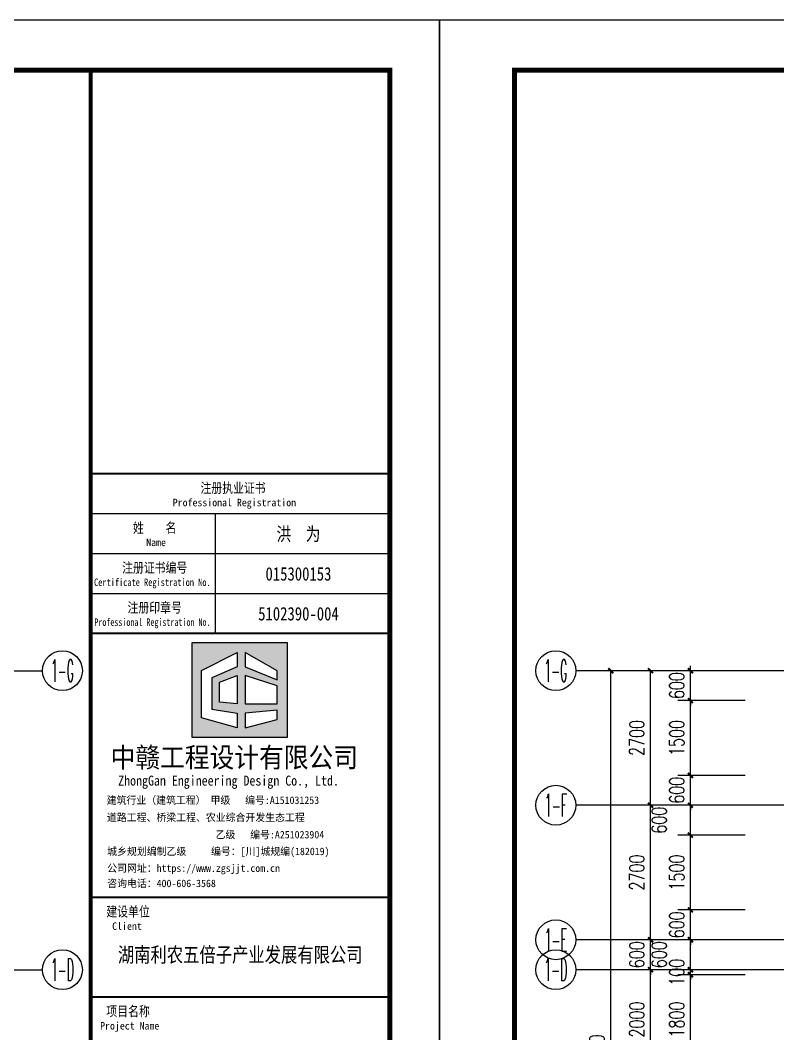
# Model space of a CAD drawing. Extents: x -6243262 to 3079315, y -2914302 to 172723.
# Drawn here: x -2385797 to -2370598, y -711687 to -691350 of the extents above; entities that cross this region are included whole.
import ezdxf
from ezdxf.enums import TextEntityAlignment as Align

# ---------------------------------------------------------------- set-up
doc = ezdxf.new("R2010")
doc.units = 0
doc.header["$LTSCALE"] = 1000
for name, color, linetype in [('AXIS', 3, 'Continuous'), ('AXIS_TEXT', 7, 'Continuous'), ('DOTE', 24, 'Continuous'), ('P-图框', 7, 'Continuous'), ('PUB_DIM', 3, 'Continuous'), ('PUB_TITLE', 4, 'Continuous'), ('中赣LOGO', 7, 'Continuous')]:
    doc.layers.add(name, color=color, linetype=linetype)
doc.styles.add('_TCH_AXIS', font='COMPLEX', dxfattribs={"bigfont": 'GBCBIG'})
doc.styles.add('_TCH_DIM_T3', font='SIMPLEX', dxfattribs={"width": 0.705882, "bigfont": 'GBCBIG'})
doc.styles.add('COMPLEX', font='COMPLEX')
doc.styles.add('STYLE-ARIAL', font='')
doc.styles.add('图签', font='', dxfattribs={"width": 0.66})
doc.styles.add('黑体', font='simhei.ttf')
doc.styles.get('STYLE-ARIAL').set_extended_font_data('NSimSun')
doc.styles.get('图签').set_extended_font_data('SimSun')
doc.dimstyles.new('_TCH_ARCH&&100', dxfattribs={"dimtxt": 297.5, "dimasz": 100, "dimexe": 250, "dimexo": 300, "dimgap": 126.25, "dimtad": 1, "dimdec": 0, "dimzin": 0, "dimdsep": 46, "dimtxsty": '_TCH_DIM_T3', "dimblk": 'ARCHTICK', "dimcen": 0.09, "dimclrt": 7, "dimazin": 2, "dimtfac": 1, "dimtdec": 0, "dimtix": 1, "dimtmove": 2, "dimatfit": 3, "dimfxl": 0, "dimtolj": 1, "dimtzin": 0, "dimarcsym": 0})

# ---------------------------------------------------------------- blocks, each defined once
blk = doc.blocks.new('中赣设计')
at = {"layer": '中赣LOGO'}
h = blk.add_hatch(color=256, dxfattribs=at)
h.dxf.hatch_style = 1
h.paths.add_polyline_path([(355563.01, 340.95), (355563.01, 319.81), (355584.16, 319.81), (355584.16, 340.95)])
h.paths.add_polyline_path([(355581.97, 334.69), (355581.97, 332.68), (355574.81, 335.58), (355574.81, 338.73)], flags=16)
h.paths.add_polyline_path([(355581.97, 331.28), (355581.97, 327.26), (355574.81, 327.26), (355574.81, 333.64)], flags=16)
h.paths.add_polyline_path([(355573.04, 335.58), (355567.39, 333.12), (355567.39, 326.13), (355573.08, 325.21), (355573.08, 321.94), (355565.12, 324.21), (355565.12, 334.7), (355573.04, 338.73)], flags=16)
h.paths.add_polyline_path([(355573.08, 333.64), (355573.08, 327.26), (355569.1, 327.7), (355569.1, 332.14)], flags=16)
h.paths.add_polyline_path([(355581.97, 325.85), (355581.97, 323.77), (355574.81, 321.94), (355574.81, 325.21)], flags=16)
blk.add_lwpolyline([(355563.01, 340.95), (355584.16, 340.95), (355584.16, 319.81), (355563.01, 319.81)], close=True, dxfattribs=at)
for points in [[(355573.04, 338.73), (355573.04, 335.58), (355567.39, 333.12), (355567.39, 326.13), (355573.08, 325.21), (355573.08, 321.94), (355565.12, 324.21), (355565.12, 334.7), (355573.04, 338.73)], [(355574.81, 338.73), (355574.81, 335.58), (355581.97, 332.68), (355581.97, 334.69), (355574.81, 338.73)], [(355573.08, 333.64), (355573.08, 327.26), (355569.1, 327.7), (355569.1, 332.14), (355573.08, 333.64)], [(355574.81, 333.64), (355574.81, 327.26), (355581.97, 327.26), (355581.97, 331.28), (355574.81, 333.64)], [(355574.81, 325.21), (355574.81, 321.94), (355581.97, 323.77), (355581.97, 325.85), (355574.81, 325.21)]]:
    blk.add_lwpolyline(points, dxfattribs=at)
blk = doc.blocks.new('TQ-A2')
at = {"layer": 'P-图框'}
for p, q in [((-6000, 31100), (0, 31100)), ((-3500, 28700), (-3500, 31100)), ((-6000, 30300), (0, 30300)), ((-6000, 29500), (0, 29500))]:
    blk.add_line(p, q, dxfattribs=at)
for points, const_width in [([(-6000, 40000), (-6000, 0)], 80), ([(-6000, 31900), (0, 31900)], 40)]:
    blk.add_lwpolyline(points, dxfattribs=dict(at, const_width=const_width))
blk.add_lwpolyline([(-6000, 31900), (-6000, 0), (0, 0), (0, 31900)], close=True, dxfattribs=at)
at = {"layer": 'P-图框', "linetype": 'Continuous', "const_width": 40}
for points in [[(-6000, 28700), (0, 28700)], [(-6000, 23400), (0, 23400)], [(-6000, 21400), (0, 21400)]]:
    blk.add_lwpolyline(points, dxfattribs=at)
at = {"layer": '中赣LOGO', "xscale": 90, "yscale": 90, "zscale": 90}
blk.add_blockref('中赣设计', (-32004636, -2173), dxfattribs=at)
at = {"layer": 'P-图框'}
for s, height, style, width, p in [('注册执业证书', 200, '图签', 0.8, (-3145, 31616)), ('Professional Registration', 150, 'STYLE-ARIAL', 0.97, (-3117, 31323)), ('姓    名', 200, '图签', 0.8, (-4717, 30816)), ('Name', 150, 'STYLE-ARIAL', 0.97, (-4689, 30523)), ('注册证书编号', 200, '图签', 0.8, (-4717, 30016)), ('Certificate Registration No. ', 150, 'STYLE-ARIAL', 0.78, (-4722, 29723)), ('注册印章号', 200, '图签', 0.8, (-4717, 29216)), ('Professional Registration No.', 150, 'STYLE-ARIAL', 0.75, (-4763, 28923)), ('建设单位', 200, '图签', 0.8, (-5251, 23116)), ('Client', 150, 'STYLE-ARIAL', 0.97, (-5273, 22823)), ('项目名称', 200, '图签', 0.8, (-5251, 21116)), ('Project Name', 150, 'STYLE-ARIAL', 0.97, (-5218, 20823))]:
    blk.add_text(s, height=height, dxfattribs=dict(at, style=style, width=width)).set_placement(p, align=Align.MIDDLE_CENTER)
at = {"layer": 'P-图框', "color": 6, "style": '图签', "width": 0.8}
for s, height, p in [('洪  为', 270, (-1832, 30692)), ('015300153', 270, (-1832, 29892)), ('5102390-004', 270, (-1832, 29092)), ('湖南利农五倍子产业发展有限公司', 300, (-3001, 22249))]:
    blk.add_text(s, height=height, dxfattribs=at).set_placement(p, align=Align.MIDDLE_CENTER)
at = {"layer": 'P-图框'}
for s, height, style, width, p in [('中赣工程设计有限公司', 400, '黑体', 0.91, (-5602, 26009)), ('ZhongGan Engineering Design Co., Ltd.', 200, 'STYLE-ARIAL', 0.88, (-5450, 25643)), ('建筑行业（建筑工程） 甲级   编号:A151031253', 150, 'STYLE-ARIAL', 0.97, (-5680, 25275)), ('道路工程、桥梁工程、农业综合开发生态工程', 150, 'STYLE-ARIAL', 0.97, (-5675, 24929)), ('乙级   编号:A251023904', 150, 'STYLE-ARIAL', 0.97, (-3495, 24583)), ('城乡规划编制乙级     编号：[川]城规编(182019)', 150, 'STYLE-ARIAL', 0.97, (-5670, 24248)), ('公司网址：https://www.zgsjjt.com.cn', 150, 'STYLE-ARIAL', 0.97, (-5670, 23911)), ('咨询电话：400-606-3568', 150, 'STYLE-ARIAL', 0.97, (-5670, 23606))]:
    blk.add_text(s, height=height, dxfattribs=dict(at, style=style, width=width)).set_placement(p)
blk = doc.blocks.new('_ArchTick')
at = {"color": 0, "linetype": 'ByBlock', "const_width": 0.4}
blk.add_lwpolyline([(-0.5, -0.5), (0.5, 0.5)], dxfattribs=at)
blk = doc.blocks.new('*D957')
at = {"layer": 'Defpoints', "color": 0, "transparency": 16777216}
for p in [(-2372350, -704402), (-2370950, -704402), (-2370950, -705002)]:
    blk.add_point(p, dxfattribs=at)
at = {"layer": 'PUB_DIM', "color": 0, "lineweight": -2, "transparency": 16777216}
for p, q in [((-2371250, -704402), (-2372600, -704402)), ((-2372350, -704402), (-2372350, -704302)), ((-2372350, -705002), (-2372350, -704402)), ((-2371250, -705002), (-2372600, -705002)), ((-2372350, -705002), (-2372350, -705102))]:
    blk.add_line(p, q, dxfattribs=at)
at = {"layer": 'PUB_DIM', "color": 0, "lineweight": -2, "transparency": 16777216, "xscale": 100, "yscale": 100, "zscale": 100}
for p, rotation in [((-2372350, -704402), 270), ((-2372350, -705002), 90)]:
    blk.add_blockref('_ArchTick', p, dxfattribs=dict(at, rotation=rotation))
at = {"layer": 'PUB_DIM', "color": 7, "transparency": 16777216, "insert": (-2372625, -704702), "char_height": 297.5, "attachment_point": 5, "rotation": 90, "style": '_TCH_DIM_T3'}
blk.add_mtext('\\A1;600', dxfattribs=at)
blk = doc.blocks.new('*D958')
at = {"layer": 'Defpoints', "color": 0, "transparency": 16777216}
for p in [(-2372350, -705002), (-2370950, -705002), (-2370950, -706502)]:
    blk.add_point(p, dxfattribs=at)
at = {"layer": 'PUB_DIM', "color": 0, "lineweight": -2, "transparency": 16777216}
for p, q in [((-2371250, -705002), (-2372600, -705002)), ((-2372350, -706502), (-2372350, -705002)), ((-2371250, -706502), (-2372600, -706502))]:
    blk.add_line(p, q, dxfattribs=at)
at = {"layer": 'PUB_DIM', "color": 0, "lineweight": -2, "transparency": 16777216, "xscale": 100, "yscale": 100, "zscale": 100}
for p, rotation in [((-2372350, -705002), 90), ((-2372350, -706502), 270)]:
    blk.add_blockref('_ArchTick', p, dxfattribs=dict(at, rotation=rotation))
at = {"layer": 'PUB_DIM', "color": 7, "transparency": 16777216, "insert": (-2372625, -705752), "char_height": 297.5, "attachment_point": 5, "rotation": 90, "style": '_TCH_DIM_T3'}
blk.add_mtext('\\A1;1500', dxfattribs=at)
blk = doc.blocks.new('*D959')
at = {"layer": 'Defpoints', "color": 0, "transparency": 16777216}
for p in [(-2372350, -706502), (-2370950, -706502), (-2370950, -707102)]:
    blk.add_point(p, dxfattribs=at)
at = {"layer": 'PUB_DIM', "color": 0, "lineweight": -2, "transparency": 16777216}
for p, q in [((-2372350, -706502), (-2372350, -706402)), ((-2371250, -706502), (-2372600, -706502)), ((-2372350, -707102), (-2372350, -706502)), ((-2371250, -707102), (-2372600, -707102)), ((-2372350, -707102), (-2372350, -707202))]:
    blk.add_line(p, q, dxfattribs=at)
at = {"layer": 'PUB_DIM', "color": 0, "lineweight": -2, "transparency": 16777216, "xscale": 100, "yscale": 100, "zscale": 100}
for p, rotation in [((-2372350, -706502), 270), ((-2372350, -707102), 90)]:
    blk.add_blockref('_ArchTick', p, dxfattribs=dict(at, rotation=rotation))
at = {"layer": 'PUB_DIM', "color": 7, "transparency": 16777216, "insert": (-2372625, -706802), "char_height": 297.5, "attachment_point": 5, "rotation": 90, "style": '_TCH_DIM_T3'}
blk.add_mtext('\\A1;600', dxfattribs=at)
blk = doc.blocks.new('*D960')
at = {"layer": 'Defpoints', "color": 0, "transparency": 16777216}
for p in [(-2372350, -707102), (-2370950, -707102), (-2370950, -707702)]:
    blk.add_point(p, dxfattribs=at)
at = {"layer": 'PUB_DIM', "color": 0, "lineweight": -2, "transparency": 16777216}
for p, q in [((-2371250, -707102), (-2372600, -707102)), ((-2372350, -707702), (-2372350, -707102)), ((-2371250, -707702), (-2372600, -707702))]:
    blk.add_line(p, q, dxfattribs=at)
at = {"layer": 'PUB_DIM', "color": 0, "lineweight": -2, "transparency": 16777216, "xscale": 100, "yscale": 100, "zscale": 100}
for p, rotation in [((-2372350, -707102), 90), ((-2372350, -707702), 270)]:
    blk.add_blockref('_ArchTick', p, dxfattribs=dict(at, rotation=rotation))
at = {"layer": 'PUB_DIM', "color": 7, "transparency": 16777216, "insert": (-2372975, -707402), "char_height": 297.5, "attachment_point": 5, "rotation": 90, "style": '_TCH_DIM_T3'}
blk.add_mtext('\\A1;600', dxfattribs=at)
blk = doc.blocks.new('*D961')
at = {"layer": 'Defpoints', "color": 0, "transparency": 16777216}
for p in [(-2372350, -707702), (-2370950, -707702), (-2370950, -709202)]:
    blk.add_point(p, dxfattribs=at)
at = {"layer": 'PUB_DIM', "color": 0, "lineweight": -2, "transparency": 16777216}
for p, q in [((-2371250, -707702), (-2372600, -707702)), ((-2372350, -709202), (-2372350, -707702)), ((-2371250, -709202), (-2372600, -709202))]:
    blk.add_line(p, q, dxfattribs=at)
at = {"layer": 'PUB_DIM', "color": 0, "lineweight": -2, "transparency": 16777216, "xscale": 100, "yscale": 100, "zscale": 100}
for p, rotation in [((-2372350, -707702), 90), ((-2372350, -709202), 270)]:
    blk.add_blockref('_ArchTick', p, dxfattribs=dict(at, rotation=rotation))
at = {"layer": 'PUB_DIM', "color": 7, "transparency": 16777216, "insert": (-2372625, -708452), "char_height": 297.5, "attachment_point": 5, "rotation": 90, "style": '_TCH_DIM_T3'}
blk.add_mtext('\\A1;1500', dxfattribs=at)
blk = doc.blocks.new('*D962')
at = {"layer": 'Defpoints', "color": 0, "transparency": 16777216}
for p in [(-2372350, -709202), (-2370950, -709202), (-2370950, -709802)]:
    blk.add_point(p, dxfattribs=at)
at = {"layer": 'PUB_DIM', "color": 0, "lineweight": -2, "transparency": 16777216}
for p, q in [((-2372350, -709202), (-2372350, -709102)), ((-2371250, -709202), (-2372600, -709202)), ((-2372350, -709802), (-2372350, -709202)), ((-2371250, -709802), (-2372600, -709802)), ((-2372350, -709802), (-2372350, -709902))]:
    blk.add_line(p, q, dxfattribs=at)
at = {"layer": 'PUB_DIM', "color": 0, "lineweight": -2, "transparency": 16777216, "xscale": 100, "yscale": 100, "zscale": 100}
for p, rotation in [((-2372350, -709202), 270), ((-2372350, -709802), 90)]:
    blk.add_blockref('_ArchTick', p, dxfattribs=dict(at, rotation=rotation))
at = {"layer": 'PUB_DIM', "color": 7, "transparency": 16777216, "insert": (-2372625, -709502), "char_height": 297.5, "attachment_point": 5, "rotation": 90, "style": '_TCH_DIM_T3'}
blk.add_mtext('\\A1;600', dxfattribs=at)
blk = doc.blocks.new('*D963')
at = {"layer": 'Defpoints', "color": 0, "transparency": 16777216}
for p in [(-2372350, -709802), (-2370950, -709802), (-2370950, -710402)]:
    blk.add_point(p, dxfattribs=at)
at = {"layer": 'PUB_DIM', "color": 0, "lineweight": -2, "transparency": 16777216}
for p, q in [((-2371250, -709802), (-2372600, -709802)), ((-2372350, -710402), (-2372350, -709802)), ((-2371250, -710402), (-2372600, -710402))]:
    blk.add_line(p, q, dxfattribs=at)
at = {"layer": 'PUB_DIM', "color": 0, "lineweight": -2, "transparency": 16777216, "xscale": 100, "yscale": 100, "zscale": 100}
for p, rotation in [((-2372350, -709802), 90), ((-2372350, -710402), 270)]:
    blk.add_blockref('_ArchTick', p, dxfattribs=dict(at, rotation=rotation))
at = {"layer": 'PUB_DIM', "color": 7, "transparency": 16777216, "insert": (-2372975, -710102), "char_height": 297.5, "attachment_point": 5, "rotation": 90, "style": '_TCH_DIM_T3'}
blk.add_mtext('\\A1;600', dxfattribs=at)
blk = doc.blocks.new('*D964')
at = {"layer": 'Defpoints', "color": 0, "transparency": 16777216}
for p in [(-2372350, -710402), (-2370950, -710402), (-2370950, -710502)]:
    blk.add_point(p, dxfattribs=at)
at = {"layer": 'PUB_DIM', "color": 0, "lineweight": -2, "transparency": 16777216}
for p, q in [((-2372350, -710402), (-2372350, -710302)), ((-2371250, -710402), (-2372600, -710402)), ((-2371250, -710502), (-2372600, -710502)), ((-2372350, -710502), (-2372350, -710402)), ((-2372350, -710502), (-2372350, -710602))]:
    blk.add_line(p, q, dxfattribs=at)
at = {"layer": 'PUB_DIM', "color": 0, "lineweight": -2, "transparency": 16777216, "xscale": 100, "yscale": 100, "zscale": 100}
for p, rotation in [((-2372350, -710402), 270), ((-2372350, -710502), 90)]:
    blk.add_blockref('_ArchTick', p, dxfattribs=dict(at, rotation=rotation))
at = {"layer": 'PUB_DIM', "color": 7, "transparency": 16777216, "insert": (-2372625, -710452), "char_height": 297.5, "attachment_point": 5, "rotation": 90, "style": '_TCH_DIM_T3'}
blk.add_mtext('\\A1;100', dxfattribs=at)
blk = doc.blocks.new('*D965')
at = {"layer": 'Defpoints', "color": 0, "transparency": 16777216}
for p in [(-2372350, -710502), (-2370950, -710502), (-2370950, -712302)]:
    blk.add_point(p, dxfattribs=at)
at = {"layer": 'PUB_DIM', "color": 0, "lineweight": -2, "transparency": 16777216}
for p, q in [((-2371250, -710502), (-2372600, -710502)), ((-2372350, -712302), (-2372350, -710502)), ((-2371250, -712302), (-2372600, -712302))]:
    blk.add_line(p, q, dxfattribs=at)
at = {"layer": 'PUB_DIM', "color": 0, "lineweight": -2, "transparency": 16777216, "xscale": 100, "yscale": 100, "zscale": 100}
for p, rotation in [((-2372350, -710502), 90), ((-2372350, -712302), 270)]:
    blk.add_blockref('_ArchTick', p, dxfattribs=dict(at, rotation=rotation))
at = {"layer": 'PUB_DIM', "color": 7, "transparency": 16777216, "insert": (-2372625, -711402), "char_height": 297.5, "attachment_point": 5, "rotation": 90, "style": '_TCH_DIM_T3'}
blk.add_mtext('\\A1;1800', dxfattribs=at)
blk = doc.blocks.new('*D1248')
at = {"layer": 'AXIS', "color": 0, "lineweight": -2, "transparency": 16777216}
for p, q in [((-2371250, -710402), (-2373400, -710402)), ((-2373150, -712402), (-2373150, -710402)), ((-2371250, -712402), (-2373400, -712402))]:
    blk.add_line(p, q, dxfattribs=at)
at = {"layer": 'Defpoints', "color": 0, "transparency": 16777216}
for p in [(-2373150, -710402), (-2370950, -710402), (-2370950, -712402)]:
    blk.add_point(p, dxfattribs=at)
at = {"layer": 'AXIS', "color": 0, "lineweight": -2, "transparency": 16777216, "xscale": 100, "yscale": 100, "zscale": 100}
for p, rotation in [((-2373150, -710402), 90), ((-2373150, -712402), 270)]:
    blk.add_blockref('_ArchTick', p, dxfattribs=dict(at, rotation=rotation))
at = {"layer": 'AXIS', "color": 7, "transparency": 16777216, "insert": (-2373425, -711402), "char_height": 297.5, "attachment_point": 5, "rotation": 90, "style": '_TCH_DIM_T3'}
blk.add_mtext('\\A1;2000', dxfattribs=at)
blk = doc.blocks.new('*D1249')
at = {"layer": 'AXIS', "color": 0, "lineweight": -2, "transparency": 16777216}
for p, q in [((-2373150, -709802), (-2373150, -709702)), ((-2371250, -709802), (-2373400, -709802)), ((-2373150, -710402), (-2373150, -709802)), ((-2371250, -710402), (-2373400, -710402)), ((-2373150, -710402), (-2373150, -710502))]:
    blk.add_line(p, q, dxfattribs=at)
at = {"layer": 'Defpoints', "color": 0, "transparency": 16777216}
for p in [(-2373150, -709802), (-2370950, -709802), (-2370950, -710402)]:
    blk.add_point(p, dxfattribs=at)
at = {"layer": 'AXIS', "color": 0, "lineweight": -2, "transparency": 16777216, "xscale": 100, "yscale": 100, "zscale": 100}
for p, rotation in [((-2373150, -709802), 270), ((-2373150, -710402), 90)]:
    blk.add_blockref('_ArchTick', p, dxfattribs=dict(at, rotation=rotation))
at = {"layer": 'AXIS', "color": 7, "transparency": 16777216, "insert": (-2373425, -710102), "char_height": 297.5, "attachment_point": 5, "rotation": 90, "style": '_TCH_DIM_T3'}
blk.add_mtext('\\A1;600', dxfattribs=at)
blk = doc.blocks.new('*D1250')
at = {"layer": 'AXIS', "color": 0, "lineweight": -2, "transparency": 16777216}
for p, q in [((-2371250, -707102), (-2373400, -707102)), ((-2373150, -709802), (-2373150, -707102)), ((-2371250, -709802), (-2373400, -709802))]:
    blk.add_line(p, q, dxfattribs=at)
at = {"layer": 'Defpoints', "color": 0, "transparency": 16777216}
for p in [(-2373150, -707102), (-2370950, -707102), (-2370950, -709802)]:
    blk.add_point(p, dxfattribs=at)
at = {"layer": 'AXIS', "color": 0, "lineweight": -2, "transparency": 16777216, "xscale": 100, "yscale": 100, "zscale": 100}
for p, rotation in [((-2373150, -707102), 90), ((-2373150, -709802), 270)]:
    blk.add_blockref('_ArchTick', p, dxfattribs=dict(at, rotation=rotation))
at = {"layer": 'AXIS', "color": 7, "transparency": 16777216, "insert": (-2373425, -708452), "char_height": 297.5, "attachment_point": 5, "rotation": 90, "style": '_TCH_DIM_T3'}
blk.add_mtext('\\A1;2700', dxfattribs=at)
blk = doc.blocks.new('*D1251')
at = {"layer": 'AXIS', "color": 0, "lineweight": -2, "transparency": 16777216}
for p, q in [((-2371250, -704402), (-2373400, -704402)), ((-2373150, -707102), (-2373150, -704402)), ((-2371250, -707102), (-2373400, -707102))]:
    blk.add_line(p, q, dxfattribs=at)
at = {"layer": 'Defpoints', "color": 0, "transparency": 16777216}
for p in [(-2373150, -704402), (-2370950, -704402), (-2370950, -707102)]:
    blk.add_point(p, dxfattribs=at)
at = {"layer": 'AXIS', "color": 0, "lineweight": -2, "transparency": 16777216, "xscale": 100, "yscale": 100, "zscale": 100}
for p, rotation in [((-2373150, -704402), 90), ((-2373150, -707102), 270)]:
    blk.add_blockref('_ArchTick', p, dxfattribs=dict(at, rotation=rotation))
at = {"layer": 'AXIS', "color": 7, "transparency": 16777216, "insert": (-2373425, -705752), "char_height": 297.5, "attachment_point": 5, "rotation": 90, "style": '_TCH_DIM_T3'}
blk.add_mtext('\\A1;2700', dxfattribs=at)
blk = doc.blocks.new('*D1252')
at = {"layer": 'AXIS', "color": 0, "lineweight": -2, "transparency": 16777216}
for p, q in [((-2371250, -704402), (-2374200, -704402)), ((-2373950, -719902), (-2373950, -704402)), ((-2371250, -719902), (-2374200, -719902))]:
    blk.add_line(p, q, dxfattribs=at)
at = {"layer": 'Defpoints', "color": 0, "transparency": 16777216}
for p in [(-2373950, -704402), (-2370950, -704402), (-2370950, -719902)]:
    blk.add_point(p, dxfattribs=at)
at = {"layer": 'AXIS', "color": 0, "lineweight": -2, "transparency": 16777216, "xscale": 100, "yscale": 100, "zscale": 100}
for p, rotation in [((-2373950, -704402), 90), ((-2373950, -719902), 270)]:
    blk.add_blockref('_ArchTick', p, dxfattribs=dict(at, rotation=rotation))
at = {"layer": 'AXIS', "color": 7, "transparency": 16777216, "insert": (-2374225, -712152), "char_height": 297.5, "attachment_point": 5, "rotation": 90, "style": '_TCH_DIM_T3'}
blk.add_mtext('\\A1;15500', dxfattribs=at)
blk = doc.blocks.new('_AXISO')
at = {"color": 0}
blk.add_circle((0, 0), 0.5, dxfattribs=at)
at = {"layer": 'AXIS_TEXT', "color": 0, "style": 'COMPLEX', "width": 1.041667}
blk.add_attdef('A', text='', height=0.56, dxfattribs=at).set_placement((-0.25, -0.28), (0.25, -0.28), align=Align.FIT)

msp = doc.modelspace()

# ---------------------------------------------------------------- linework, layer by layer
at = {"layer": 'AXIS'}
for p, q in [((-2388150.4, -704401.6), (-2385350.4, -704401.6)), ((-2370950.4, -704401.6), (-2374650.4, -704401.6)), ((-2370950.4, -707101.6), (-2374650.4, -707101.6)), ((-2370950.4, -709801.6), (-2374650.4, -709801.6)), ((-2388150.4, -710401.6), (-2385350.4, -710401.6)), ((-2370950.4, -710401.6), (-2374650.4, -710401.6))]:
    msp.add_line(p, q, dxfattribs=at)
at = {"layer": 'DOTE'}
for p, q in [((-2328750.4, -704401.6), (-2370950.4, -704401.6)), ((-2364850.4, -707101.6), (-2370950.4, -707101.6)), ((-2366250.4, -709801.6), (-2370950.4, -709801.6)), ((-2328750.4, -710401.6), (-2370950.4, -710401.6))]:
    msp.add_line(p, q, dxfattribs=at)
at = {"layer": 'PUB_TITLE'}
for points in [[(-2436782.9, -733350.5), (-2377382.9, -733350.5), (-2377382.9, -691350.5), (-2436782.9, -691350.5)], [(-2377382.9, -733350.5), (-2317982.9, -733350.5), (-2317982.9, -691350.5), (-2377382.9, -691350.5)]]:
    msp.add_lwpolyline(points, close=True, dxfattribs=at)
at = {"layer": 'PUB_TITLE', "const_width": 100}
for points in [[(-2435282.9, -732350.5), (-2378382.9, -732350.5), (-2378382.9, -692350.5), (-2435282.9, -692350.5)], [(-2375882.9, -732350.5), (-2318982.9, -732350.5), (-2318982.9, -692350.5), (-2375882.9, -692350.5)]]:
    msp.add_lwpolyline(points, close=True, dxfattribs=at)

# ---------------------------------------------------------------- block references
at = {"layer": 'AXIS'}
ref = msp.add_blockref('_AXISO', (-2384950.4, -704401.6), dxfattribs=dict(at, xscale=800, yscale=800, zscale=800))
ref.add_attrib('A', '1-G', dxfattribs={"layer": 'AXIS_TEXT', "height": 452.55, "style": '_TCH_AXIS', "width": 0.355932}).set_placement((-2385176.7, -704627.8), (-2384724.1, -704627.8), align=Align.FIT)
ref = msp.add_blockref('_AXISO', (-2375050.4, -704401.6), dxfattribs=dict(at, xscale=800, yscale=800, zscale=800))
ref.add_attrib('A', '1-G', dxfattribs={"layer": 'AXIS_TEXT', "height": 452.55, "style": '_TCH_AXIS', "width": 0.355932}).set_placement((-2375276.7, -704627.8), (-2374824.1, -704627.8), align=Align.FIT)
ref = msp.add_blockref('_AXISO', (-2375050.4, -707101.6), dxfattribs=dict(at, xscale=800, yscale=800, zscale=800))
ref.add_attrib('A', '1-F', dxfattribs={"layer": 'AXIS_TEXT', "height": 452.55, "style": '_TCH_AXIS', "width": 0.368421}).set_placement((-2375276.7, -707327.8), (-2374824.1, -707327.8), align=Align.FIT)
ref = msp.add_blockref('_AXISO', (-2375050.4, -709801.6), dxfattribs=dict(at, xscale=800, yscale=800, zscale=800))
ref.add_attrib('A', '1-E', dxfattribs={"layer": 'AXIS_TEXT', "height": 452.55, "style": '_TCH_AXIS', "width": 0.368421}).set_placement((-2375276.7, -710027.8), (-2374824.1, -710027.8), align=Align.FIT)
ref = msp.add_blockref('_AXISO', (-2384950.4, -710401.6), dxfattribs=dict(at, xscale=800, yscale=800, zscale=800))
ref.add_attrib('A', '1-D', dxfattribs={"layer": 'AXIS_TEXT', "height": 452.55, "style": '_TCH_AXIS', "width": 0.362069}).set_placement((-2385176.7, -710627.8), (-2384724.1, -710627.8), align=Align.FIT)
ref = msp.add_blockref('_AXISO', (-2375050.4, -710401.6), dxfattribs=dict(at, xscale=800, yscale=800, zscale=800))
ref.add_attrib('A', '1-D', dxfattribs={"layer": 'AXIS_TEXT', "height": 452.55, "style": '_TCH_AXIS', "width": 0.362069}).set_placement((-2375276.7, -710627.8), (-2374824.1, -710627.8), align=Align.FIT)
at = {"layer": 'P-图框'}
msp.add_blockref('TQ-A2', (-2378382.9, -732350.5), dxfattribs=at)

# ---------------------------------------------------------------- dimensions: what is measured, and where the dimension line sits
at = {"layer": 'AXIS'}
for p1, p2, distance, picture, middle in [((-2370950.4, -719901.6), (-2370950.4, -704401.6), 3000, '*D1252', (-2374225.4, -712151.6)), ((-2370950.4, -707101.6), (-2370950.4, -704401.6), 2200, '*D1251', (-2373425.4, -705751.6)), ((-2370950.4, -709801.6), (-2370950.4, -707101.6), 2200, '*D1250', (-2373425.4, -708451.6)), ((-2370950.4, -710401.6), (-2370950.4, -709801.6), 2200, '*D1249', (-2373425.4, -710101.6)), ((-2370950.4, -712401.6), (-2370950.4, -710401.6), 2200, '*D1248', (-2373425.4, -711401.6))]:
    dim = msp.add_aligned_dim(p1=p1, p2=p2, distance=distance, dimstyle='_TCH_ARCH&&100', dxfattribs=at)
    dim.commit()
    dim.dimension.update_dxf_attribs({"geometry": picture, "text_midpoint": middle})
at = {"layer": 'PUB_DIM'}
for p1, p2, picture, middle in [((-2370950.4, -705001.6), (-2370950.4, -704401.6), '*D957', (-2372625.4, -704701.6)), ((-2370950.4, -706501.6), (-2370950.4, -705001.6), '*D958', (-2372625.4, -705751.6)), ((-2370950.4, -707101.6), (-2370950.4, -706501.6), '*D959', (-2372625.4, -706801.6)), ((-2370950.4, -709201.6), (-2370950.4, -707701.6), '*D961', (-2372625.4, -708451.6)), ((-2370950.4, -709801.6), (-2370950.4, -709201.6), '*D962', (-2372625.4, -709501.6)), ((-2370950.4, -710501.6), (-2370950.4, -710401.6), '*D964', (-2372625.4, -710451.6)), ((-2370950.4, -712301.6), (-2370950.4, -710501.6), '*D965', (-2372625.4, -711401.6))]:
    dim = msp.add_aligned_dim(p1=p1, p2=p2, distance=1400, dimstyle='_TCH_ARCH&&100', dxfattribs=at)
    dim.commit()
    dim.dimension.update_dxf_attribs({"geometry": picture, "text_midpoint": middle})
for base, p1, p2, picture, middle in [((-2372350.4, -707101.6), (-2370950.4, -707701.6), (-2370950.4, -707101.6), '*D960', (-2372975.4, -707401.6)), ((-2372350.4, -709801.6), (-2370950.4, -710401.6), (-2370950.4, -709801.6), '*D963', (-2372975.4, -710101.6))]:
    dim = msp.add_linear_dim(base=base, p1=p1, p2=p2, angle=90, dimstyle='_TCH_ARCH&&100', dxfattribs=at)
    dim.commit()
    dim.dimension.update_dxf_attribs({"geometry": picture, "text_midpoint": middle, "dimtype": 129})

doc.saveas('drawing.dxf')
